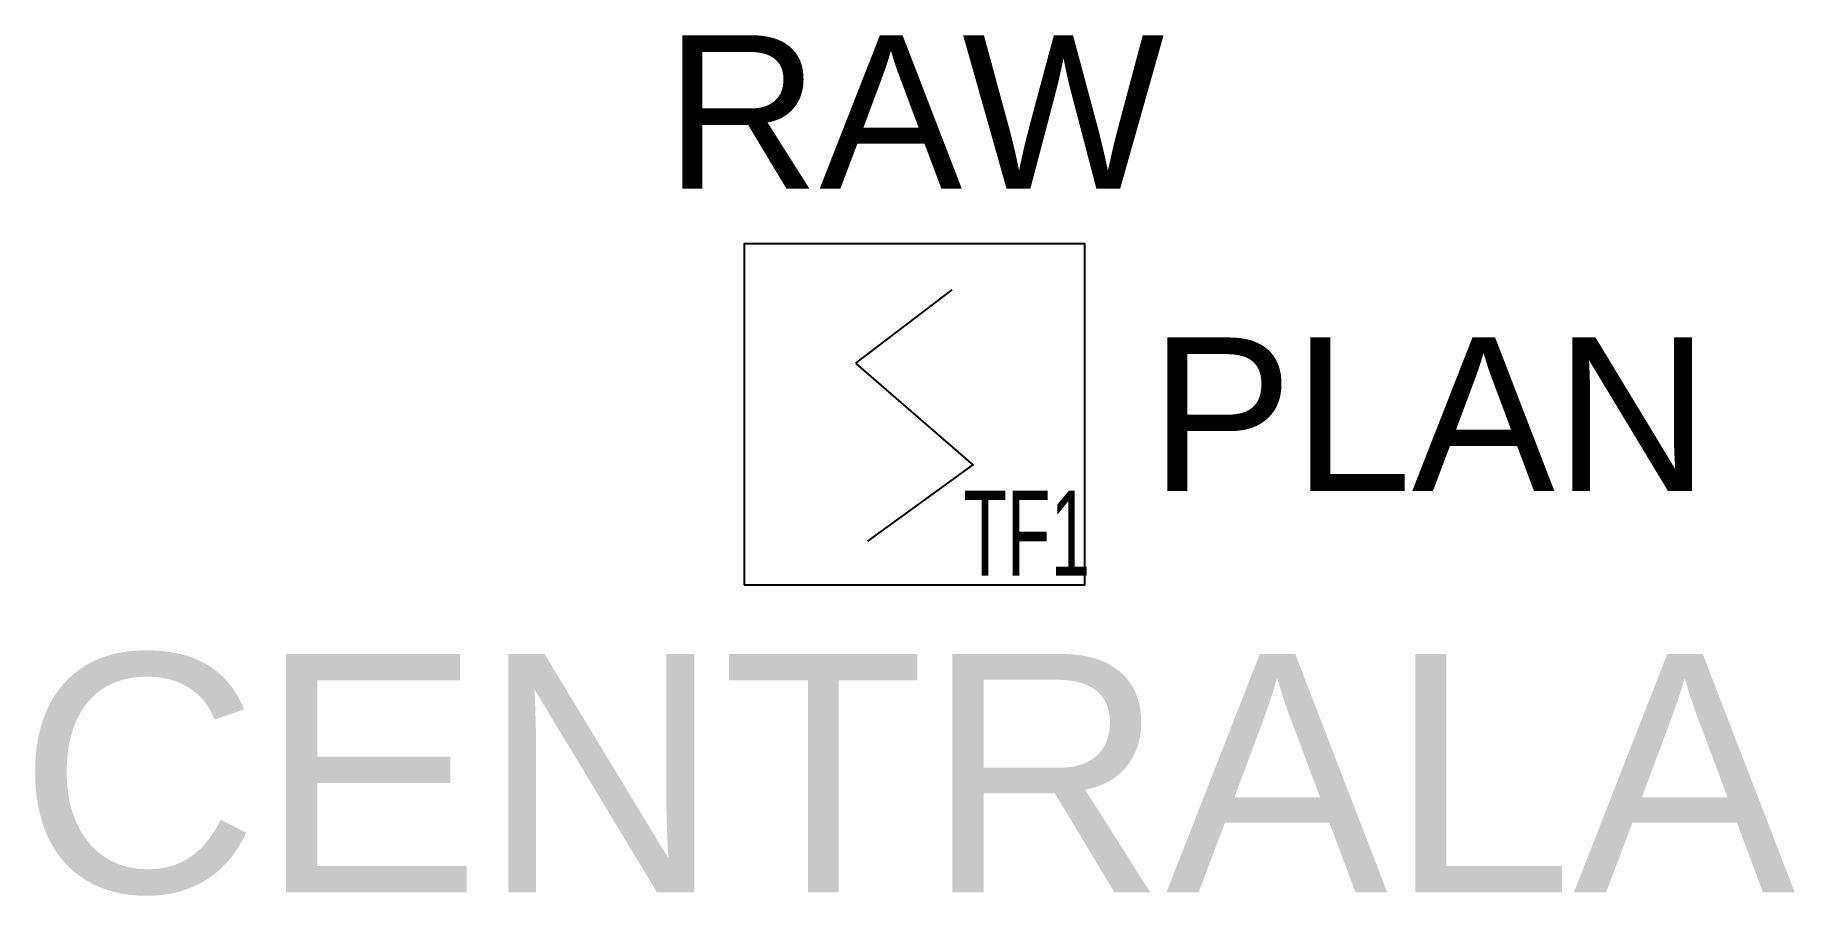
# Model space of a CAD drawing. Header units: millimetres. Extents: x -1032 to 1033, y -565 to 445.
import ezdxf
from ezdxf.enums import TextEntityAlignment as Align

# ---------------------------------------------------------------- set-up
doc = ezdxf.new("R2010")
doc.units = ezdxf.units.MM
doc.header["$LTSCALE"] = 0.25
doc.header["$PDMODE"] = 1
doc.styles.add('opis_czujki', font='arial.ttf')
doc.styles.add('opis_czujki_2', font='arial.ttf')

msp = doc.modelspace()

# ---------------------------------------------------------------- linework, layer by layer
for p, q in [((44, 146), (-69.4, 60)), ((-69, 59.5), (69, -59.5)), ((68.7, -59), (-55, -149))]:
    msp.add_line(p, q)
msp.add_lwpolyline([(-200, -200), (200, -200), (200, 200), (-200, 200)], close=True)
at = {"color": 6}
for p in [(200, 400), (-89.4, 227)]:
    msp.add_point(p, dxfattribs=at)

# ---------------------------------------------------------------- texts
at = {"insert": (57.3, -89.5), "char_height": 100, "width": 171.394, "attachment_point": 1, "style": 'opis_czujki'}
msp.add_mtext('\\W0.6;TF1', dxfattribs=at)
for tag, text, height, style, flags, p in [('RAW', 'XX', 180, 'opis_czujki_2', 9, (0, 354.9)), ('CENTRALA', 'xx', 280, 'opis_czujki', 8, (-9, -421.1))]:
    msp.add_attdef(tag, text=text, height=height, dxfattribs=dict(style=style, flags=flags)).set_placement(p, align=Align.MIDDLE_CENTER)
at = {"style": 'opis_czujki_2', "flags": 9}
msp.add_attdef('PLAN', (276.4, -89.8), 'xx', height=180, dxfattribs=at)

doc.saveas('drawing.dxf')
